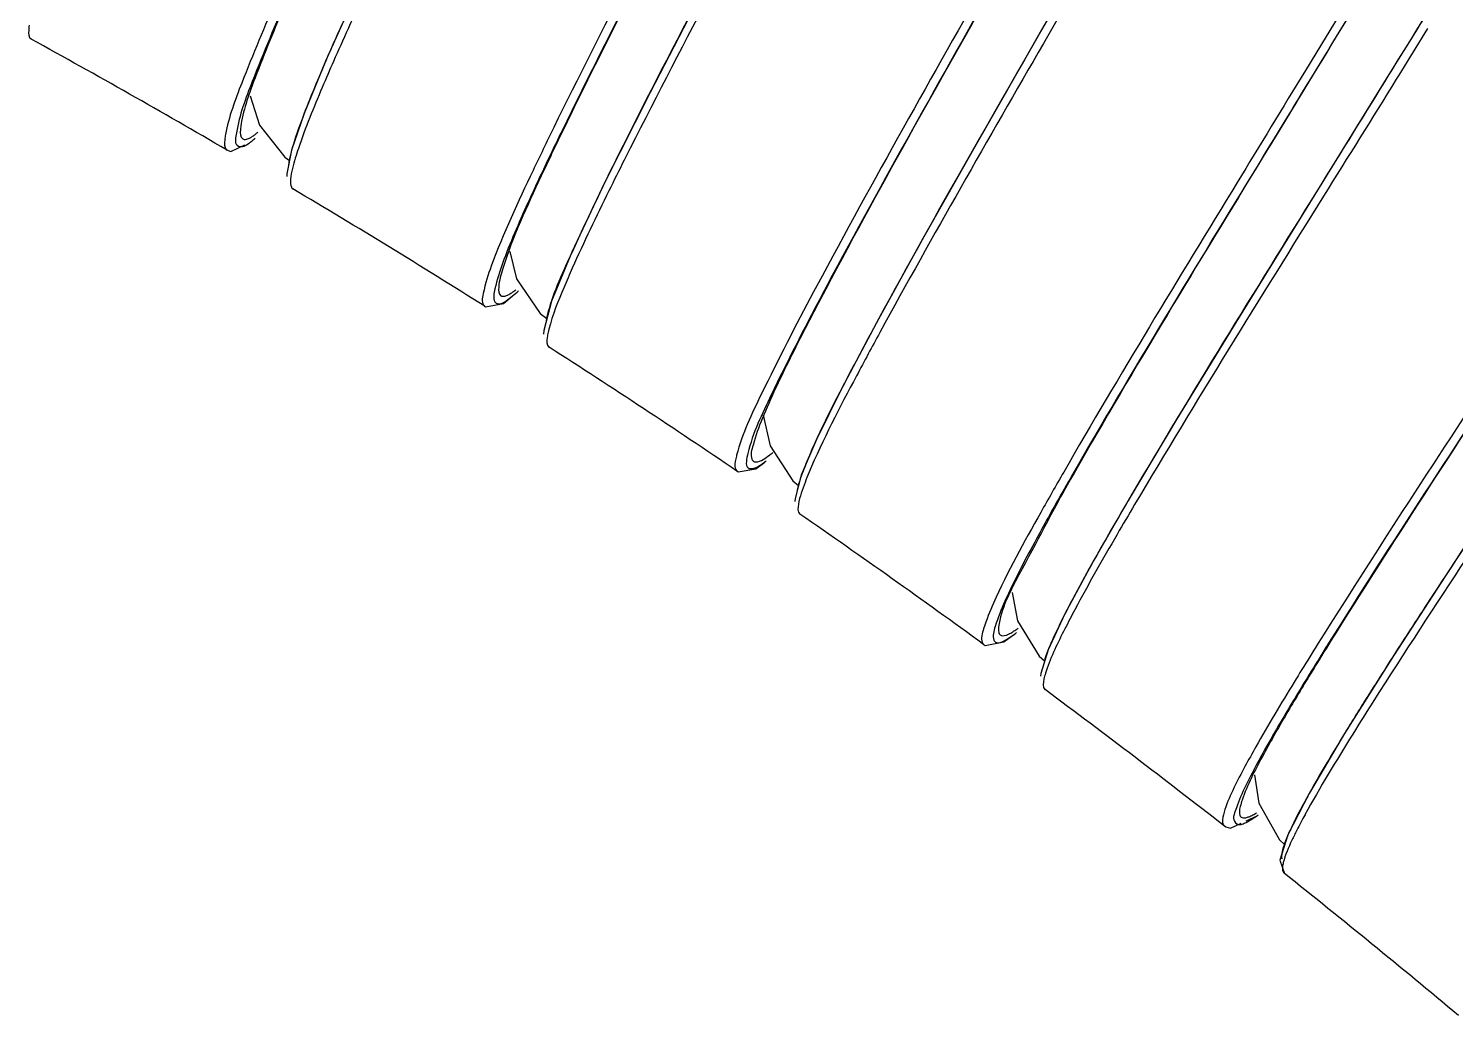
# Model space of a CAD drawing. Header units: millimetres. Extents: x 601 to 1195, y -13 to 407.
# Drawn here: x 1070.99 to 1083.24, y 306.45 to 314.91 of the extents above; entities that cross this region are included whole.
import ezdxf

# ---------------------------------------------------------------- set-up
doc = ezdxf.new("R2010")
doc.units = ezdxf.units.MM
doc.header["$LTSCALE"] = 0.1

msp = doc.modelspace()

# ---------------------------------------------------------------- linework, layer by layer
at = {"color": 7, "linetype": 'Continuous'}
for p, q in [((1073.801, 315.215), (1073.5401, 314.6306)), ((1082.3181, 315.0158), (1082.213, 314.8433)), ((1071.0124, 314.8217), (1071.0144, 314.8205)), ((1082.1264, 314.8437), (1081.9477, 314.5504)), ((1082.1498, 314.882), (1082.1264, 314.8437)), ((1082.213, 314.8433), (1082.1905, 314.8063)), ((1082.9973, 314.9116), (1082.749, 314.5111)), ((1073.5401, 314.6306), (1073.3556, 314.1826)), ((1082.6865, 314.5512), (1082.6653, 314.5169)), ((1082.749, 314.5111), (1082.7283, 314.4778)), ((1072.8931, 314.3331), (1072.9738, 314.0832)), ((1072.9738, 314.0832), (1073.1901, 313.8084)), ((1073.3556, 314.1826), (1073.2466, 313.868)), ((1072.6881, 313.874), (1072.7033, 313.8648)), ((1072.6881, 313.874), (1072.6944, 313.869)), ((1072.8426, 313.904), (1072.8521, 313.9087)), ((1072.8606, 313.9135), (1072.8839, 313.9289)), ((1076.0722, 313.8664), (1076.0575, 313.8371)), ((1073.1901, 313.8084), (1073.2295, 313.7803)), ((1076.1109, 313.7992), (1076.1029, 313.7832)), ((1073.2568, 313.538), (1073.2588, 313.5367)), ((1075.12, 312.9977), (1075.1781, 312.7646)), ((1075.1781, 312.7646), (1075.3827, 312.4668)), ((1075.0656, 312.554), (1075.1441, 312.618)), ((1077.755, 312.7037), (1077.7275, 312.6522)), ((1074.9036, 312.5304), (1074.9138, 312.5245)), ((1074.9036, 312.5304), (1074.9056, 312.529)), ((1074.9138, 312.5245), (1075.0656, 312.554)), ((1075.3827, 312.4668), (1075.438, 312.4232)), ((1075.4567, 312.179), (1075.4585, 312.1777)), ((1077.2958, 311.5937), (1077.3544, 311.3316)), ((1077.7533, 311.3873), (1077.6225, 311.0798)), ((1077.3544, 311.3316), (1077.5495, 311.032)), ((1083.8544, 311.2821), (1083.2309, 310.3406)), ((1077.1991, 311.2171), (1077.2011, 311.2125)), ((1077.2069, 311.2043), (1077.2116, 311.2002)), ((1077.2329, 311.1356), (1077.3081, 311.1931)), ((1077.0681, 311.1166), (1077.0796, 311.1095)), ((1077.0681, 311.1166), (1077.0704, 311.1149)), ((1077.0796, 311.1095), (1077.2329, 311.1356)), ((1077.5495, 311.032), (1077.5985, 310.991)), ((1079.963, 311.0977), (1079.9333, 311.0455)), ((1077.6092, 310.7465), (1077.6111, 310.7451)), ((1083.2309, 310.3406), (1082.7029, 309.5296)), ((1079.4315, 310.0741), (1079.4788, 309.8306)), ((1079.4788, 309.8306), (1079.6645, 309.5264)), ((1079.8838, 309.8894), (1079.7396, 309.5821)), ((1079.3596, 309.6495), (1079.4228, 309.696)), ((1079.1828, 309.6312), (1079.201, 309.6198)), ((1079.1828, 309.6312), (1079.1861, 309.6285)), ((1079.201, 309.6198), (1079.3596, 309.6495)), ((1079.6645, 309.5264), (1079.7086, 309.4871)), ((1079.7122, 309.2418), (1079.7141, 309.2403)), ((1081.5117, 308.5089), (1081.5485, 308.2675)), ((1081.9797, 308.3503), (1081.7969, 307.9949)), ((1081.5485, 308.2675), (1081.7259, 307.9525)), ((1081.2419, 308.0816), (1081.2652, 308.0627)), ((1081.2419, 308.0816), (1081.2504, 308.0711)), ((1081.3057, 308.0518), (1081.3969, 308.0939)), ((1081.4393, 308.1135), (1081.5334, 308.157)), ((1081.5044, 308.17), (1081.529, 308.1846)), ((1081.2652, 308.0627), (1081.3057, 308.0518)), ((1081.7259, 307.9525), (1081.7702, 307.9103))]:
    msp.add_line(p, q, dxfattribs=at)
for points in [[(1078.0467, 317.6413), (1077.3914, 316.4031), (1076.8154, 315.3104), (1076.3244, 314.3644)], [(1080.3824, 316.1181), (1079.6063, 314.7644), (1079.1003, 313.8781), (1078.6487, 313.0779), (1078.2679, 312.3877)], [(1082.6653, 314.5169), (1081.8766, 313.2431), (1081.3274, 312.3529), (1080.8426, 311.558), (1080.4356, 310.8764)], [(1076.3244, 314.3644), (1075.9344, 313.5887), (1075.6523, 312.992), (1075.4798, 312.5741)], [(1072.7033, 313.8648), (1072.7269, 313.8579), (1072.8484, 313.914)], [(1073.2466, 313.868), (1073.207, 313.6656), (1073.2074, 313.6414)], [(1075.4798, 312.5741), (1075.4122, 312.3219), (1075.4106, 312.291)], [(1078.2679, 312.3877), (1077.968, 311.822), (1077.7533, 311.3873)], [(1077.6225, 311.0798), (1077.5683, 310.8792), (1077.5668, 310.8548)], [(1080.4356, 310.8764), (1080.1151, 310.3193), (1079.8838, 309.8894)], [(1079.7396, 309.5821), (1079.6764, 309.38), (1079.6738, 309.3553)], [(1082.7029, 309.5296), (1082.2836, 308.864), (1081.9797, 308.3503)], [(1081.7969, 307.9949), (1081.728, 307.7764), (1081.7689, 307.663)]]:
    msp.add_lwpolyline(points, dxfattribs=at)
for centre, radius, start, end in [((1109.0201, 298.9296), 38.7371, 155.27729, 155.63678), ((1097.3881, 304.3191), 25.9814, 155.87041, 156.4065), ((1034.1562, 247.7852), 76.5001, 59.750501, 61.196545), ((1098.9326, 303.4906), 27.6664, 155.62355, 156.25737), ((1072.566, 314.4872), 0.609, 306.93103, 309.46155), ((1072.4758, 314.5981), 0.7518, 309.39539, 309.95028), ((1101.8647, 301.1794), 29.2699, 153.95889, 154.83075), ((1072.7445, 314.1089), 0.2273, 298.28152, 300.73317), ((1034.1562, 247.7852), 76.5002, 57.813872, 59.259916), ((1114.8955, 292.9071), 42.0115, 151.87845, 152.02926), ((1103.3341, 299.1242), 28.8788, 152.2073, 152.84686), ((1076.2311, 312.136), 0.7994, 165.74303, 167.63776), ((1034.1562, 247.7852), 76.5002, 55.877207, 57.32325), ((1076.7586, 312.0492), 0.9915, 306.48053, 308.73716), ((1077.7683, 311.0723), 0.7237, 165.57083, 166.23417), ((1105.7144, 296.2567), 29.7277, 150.11118, 150.8869), ((1229.8883, 213.8967), 175.527, 146.398288, 146.785105), ((1118.3355, 288.6132), 43.955, 149.51385, 149.62769), ((1034.1562, 247.7852), 76.5002, 53.940539, 55.386583), ((1157.0765, 261.6618), 88.4463, 146.834636, 147.039615), ((1079.1498, 310.2092), 0.5536, 301.25183, 302.18194), ((1079.0837, 310.3134), 0.677, 302.21809, 304.1381), ((1078.9727, 310.4775), 0.8751, 304.12641, 305.63677), ((1116.2901, 288.4001), 40.2038, 147.95754, 148.40495), ((1132.2555, 277.7397), 58.8731, 147.025952, 147.717422), ((1119.3354, 286.291), 43.9851, 147.93934, 148.12028), ((1117.4259, 287.5599), 41.6177, 147.96105, 148.22226), ((1080.5526, 309.1241), 0.8735, 161.61549, 162.90062), ((1034.1562, 247.7852), 76.5, 52.003673, 53.449716), ((1108.6685, 292.6631), 30.9615, 147.75231, 148.47785), ((1093.4749, 302.067), 13.6147, 149.46206, 150.55746), ((1093.0391, 302.4171), 13.0534, 149.7733, 150.53919), ((1086.3219, 305.878), 4.9955, 152.1394, 152.58568), ((1085.0279, 306.5398), 3.542, 153.27844, 153.84337), ((1085.6338, 306.2343), 4.2206, 152.57956, 153.27338), ((1086.4138, 305.7223), 5.0939, 151.32335, 153.00866), ((1034.1562, 247.7852), 76.5, 50.067075, 51.513119)]:
    msp.add_arc(centre, radius, start, end, dxfattribs=at)
for points, knots in [([(1084.3731, 318.6417), (1084.2239, 318.3712), (1083.5031, 317.106), (1082.7465, 315.8617), (1082.1498, 314.882)], [0, 0, 0, 0, 0.2121545, 1, 1, 1, 1]), ([(1084.4055, 318.5521), (1084.2584, 318.2852), (1083.5479, 317.0371), (1082.8017, 315.8098), (1082.2132, 314.8436)], [0, 0, 0, 0, 0.2121703, 1, 1, 1, 1]), ([(1084.9035, 318.2613), (1084.7561, 317.9948), (1084.0322, 316.7334), (1083.269, 315.4953), (1082.6653, 314.5169)], [0, 0, 0, 0, 0.2094502, 1, 1, 1, 1]), ([(1084.9101, 318.2597), (1084.7621, 317.9943), (1084.0419, 316.7455), (1083.2847, 315.5188), (1082.6865, 314.5512)], [0, 0, 0, 0, 0.2108529, 1, 1, 1, 1]), ([(1077.5534, 317.8979), (1077.3667, 317.5388), (1076.6974, 316.2529), (1076.0243, 314.9685), (1075.5663, 314.0294)], [0, 0, 0, 0, 0.2792226, 1, 1, 1, 1]), ([(1077.5734, 317.9364), (1077.3844, 317.5719), (1076.7092, 316.2715), (1076.0295, 314.9729), (1075.57, 314.0236)], [0, 0, 0, 0, 0.2802192, 1, 1, 1, 1]), ([(1078.0464, 317.6408), (1077.8628, 317.2934), (1077.1987, 316.0385), (1076.5315, 314.7849), (1076.0722, 313.8664)], [0, 0, 0, 0, 0.2767115, 1, 1, 1, 1]), ([(1077.3063, 317.5837), (1077.1361, 317.2569), (1076.5267, 316.0864), (1075.9162, 314.9161), (1075.4978, 314.0618)], [0, 0, 0, 0, 0.2792207, 1, 1, 1, 1]), ([(1078.1122, 317.6065), (1077.9264, 317.2565), (1077.2534, 315.9905), (1076.5774, 314.7259), (1076.1109, 313.7992)], [0, 0, 0, 0, 0.2763959, 1, 1, 1, 1]), ([(1079.8333, 316.4274), (1079.64, 316.0845), (1078.9413, 314.8467), (1078.2399, 313.6101), (1077.755, 312.7037)], [0, 0, 0, 0, 0.2768462, 1, 1, 1, 1]), ([(1079.9194, 316.4291), (1079.7183, 316.0716), (1079.0003, 314.7958), (1078.2777, 313.5221), (1077.7867, 312.5896)], [0, 0, 0, 0, 0.2801653, 1, 1, 1, 1]), ([(1079.8981, 316.3914), (1079.7071, 316.0524), (1079.0162, 314.8283), (1078.3226, 313.6055), (1077.8435, 312.7089)], [0, 0, 0, 0, 0.2768274, 1, 1, 1, 1]), ([(1080.3822, 316.1179), (1080.1821, 315.7683), (1079.462, 314.512), (1078.7383, 313.2575), (1078.2413, 312.3381)], [0, 0, 0, 0, 0.2782153, 1, 1, 1, 1]), ([(1080.2476, 315.7352), (1080.0652, 315.4183), (1079.4089, 314.2786), (1078.7516, 313.1392), (1078.2971, 312.3055)], [0, 0, 0, 0, 0.278029, 1, 1, 1, 1]), ([(1073.2165, 315.1937), (1073.1097, 314.9504), (1072.9503, 314.5648), (1072.7994, 314.1691), (1072.7759, 314.0175)], [0, 0, 0, 0, 0.6339988, 1, 1, 1, 1]), ([(1073.1232, 315.1707), (1073.0177, 314.9307), (1072.858, 314.5471), (1072.7087, 314.1541), (1072.6813, 314.0018)], [0, 0, 0, 0, 0.6289507, 1, 1, 1, 1]), ([(1073.1955, 315.1285), (1073.1042, 314.9171), (1072.9654, 314.5775), (1072.838, 314.2289), (1072.815, 314.0931)], [0, 0, 0, 0, 0.62564, 1, 1, 1, 1]), ([(1070.9961, 314.9396), (1070.9942, 314.925), (1070.9908, 314.8874), (1070.9915, 314.8363), (1071.0126, 314.8221)], [0, 0, 0, 0, 0.3662653, 1, 1, 1, 1]), ([(1082.213, 314.8433), (1082.0015, 314.4951), (1081.2445, 313.2508), (1080.4835, 312.0086), (1079.963, 311.0977)], [0, 0, 0, 0, 0.279722, 1, 1, 1, 1]), ([(1073.5785, 314.7181), (1073.5465, 314.6449), (1073.4421, 314.4012), (1073.3418, 314.1553), (1073.2833, 313.9796)], [0, 0, 0, 0, 0.3012573, 1, 1, 1, 1]), ([(1082.1905, 314.8063), (1081.9791, 314.4593), (1081.2225, 313.2182), (1080.4621, 311.9789), (1079.9407, 311.0705)], [0, 0, 0, 0, 0.2794601, 1, 1, 1, 1]), ([(1073.6078, 314.63), (1073.5752, 314.5559), (1073.4689, 314.3095), (1073.3667, 314.0609), (1073.3068, 313.8832)], [0, 0, 0, 0, 0.3012872, 1, 1, 1, 1]), ([(1081.9477, 314.5504), (1081.7528, 314.2308), (1081.0552, 313.087), (1080.3563, 311.9436), (1079.8743, 311.107)], [0, 0, 0, 0, 0.279385, 1, 1, 1, 1]), ([(1082.6648, 314.5162), (1082.4603, 314.1853), (1081.7188, 312.9877), (1080.9745, 311.7915), (1080.4572, 310.9128)], [0, 0, 0, 0, 0.276136, 1, 1, 1, 1]), ([(1082.7283, 314.4778), (1082.5202, 314.1427), (1081.7661, 312.9296), (1081.0091, 311.718), (1080.4825, 310.8281)], [0, 0, 0, 0, 0.2761231, 1, 1, 1, 1]), ([(1072.815, 314.0931), (1072.8122, 314.0769), (1072.8071, 314.0364), (1072.8061, 313.9783), (1072.8297, 313.9641)], [0, 0, 0, 0, 0.373496, 1, 1, 1, 1]), ([(1072.6813, 314.0018), (1072.6786, 313.9866), (1072.6733, 313.9459), (1072.6692, 313.8943), (1072.6883, 313.8744)], [0, 0, 0, 0, 0.3591108, 1, 1, 1, 1]), ([(1072.7759, 314.0175), (1072.7705, 313.9825), (1072.7467, 313.9041), (1072.8237, 313.8952), (1072.8426, 313.904)], [0, 0, 0, 0, 0.6292014, 1, 1, 1, 1]), ([(1072.8297, 313.9641), (1072.8367, 313.96), (1072.858, 313.9581), (1072.8763, 313.9662), (1072.8867, 313.9714)], [0, 0, 0, 0, 0.4111548, 1, 1, 1, 1]), ([(1072.8839, 313.9289), (1072.8924, 313.9349), (1072.9102, 313.9486), (1072.9273, 313.9631), (1072.9362, 313.971)], [0, 0, 0, 0, 0.4663237, 1, 1, 1, 1]), ([(1072.8867, 313.9714), (1072.894, 313.9751), (1072.9095, 313.9843), (1072.9241, 313.9946), (1072.9319, 314.0004)], [0, 0, 0, 0, 0.4581487, 1, 1, 1, 1]), ([(1073.2833, 313.9796), (1073.2743, 313.9525), (1073.2474, 313.8667), (1073.223, 313.779), (1073.2181, 313.7177)], [0, 0, 0, 0, 0.3171203, 1, 1, 1, 1]), ([(1075.4978, 314.0618), (1075.4379, 313.9394), (1075.2497, 313.5482), (1075.0646, 313.1542), (1074.9623, 312.8742)], [0, 0, 0, 0, 0.3136272, 1, 1, 1, 1]), ([(1075.57, 314.0236), (1075.5095, 313.8985), (1075.3283, 313.5137), (1075.1456, 313.1266), (1075.0612, 312.8526)], [0, 0, 0, 0, 0.3264964, 1, 1, 1, 1]), ([(1073.3068, 313.8832), (1073.2976, 313.8557), (1073.27, 313.769), (1073.2448, 313.6802), (1073.2396, 313.6182)], [0, 0, 0, 0, 0.3174749, 1, 1, 1, 1]), ([(1076.0575, 313.8371), (1075.9091, 313.5398), (1075.6878, 313.071), (1075.4711, 312.5911), (1075.4318, 312.4064)], [0, 0, 0, 0, 0.6376506, 1, 1, 1, 1]), ([(1076.1029, 313.7832), (1076.0587, 313.6954), (1075.9056, 313.3883), (1075.7564, 313.0792), (1075.6568, 312.8557)], [0, 0, 0, 0, 0.2866736, 1, 1, 1, 1]), ([(1073.2396, 313.6182), (1073.2382, 313.6009), (1073.2366, 313.5731), (1073.2481, 313.5443), (1073.2568, 313.5379)], [0, 0, 0, 0, 0.616598, 1, 1, 1, 1]), ([(1075.3738, 313.6277), (1075.3399, 313.5554), (1075.2289, 313.3147), (1075.122, 313.0716), (1075.0587, 312.8974)], [0, 0, 0, 0, 0.3012573, 1, 1, 1, 1]), ([(1084.3658, 313.185), (1084.1519, 312.8593), (1083.3775, 311.6809), (1082.6004, 310.5039), (1082.0587, 309.639)], [0, 0, 0, 0, 0.2762682, 1, 1, 1, 1]), ([(1084.4518, 313.1809), (1084.2383, 312.8557), (1083.4646, 311.6783), (1082.6881, 310.5025), (1082.1471, 309.6379)], [0, 0, 0, 0, 0.2761337, 1, 1, 1, 1]), ([(1084.4518, 313.1809), (1084.245, 312.8653), (1083.4929, 311.7185), (1082.7384, 310.573), (1082.2111, 309.7302)], [0, 0, 0, 0, 0.275138, 1, 1, 1, 1]), ([(1074.9623, 312.8742), (1074.9341, 312.7968), (1074.9028, 312.7003), (1074.8752, 312.5522), (1074.9035, 312.5304)], [0, 0, 0, 0, 0.6968589, 1, 1, 1, 1]), ([(1075.0587, 312.8974), (1075.0328, 312.8261), (1075.0019, 312.7241), (1074.9747, 312.5993), (1074.9935, 312.5668)], [0, 0, 0, 0, 0.6691097, 1, 1, 1, 1]), ([(1075.6568, 312.8557), (1075.6327, 312.8014), (1075.5589, 312.6301), (1075.4876, 312.4563), (1075.4564, 312.3328)], [0, 0, 0, 0, 0.3179593, 1, 1, 1, 1]), ([(1075.0612, 312.8526), (1075.0451, 312.8004), (1075.0238, 312.7324), (1075.0228, 312.633), (1075.044, 312.6193)], [0, 0, 0, 0, 0.6836769, 1, 1, 1, 1]), ([(1074.9935, 312.5668), (1074.9986, 312.5581), (1075.0347, 312.5396), (1075.1103, 312.5906), (1075.1627, 312.6316), (1075.1965, 312.6624)], [0, 0, 0, 0, 0.1243745, 0.4326093, 1, 1, 1, 1]), ([(1075.044, 312.6193), (1075.0457, 312.6181), (1075.0495, 312.6162), (1075.0536, 312.6151), (1075.0557, 312.6148)], [0, 0, 0, 0, 0.4899796, 1, 1, 1, 1]), ([(1075.0557, 312.6148), (1075.0631, 312.6135), (1075.0813, 312.6157), (1075.0976, 312.6227), (1075.1067, 312.6273)], [0, 0, 0, 0, 0.4235417, 1, 1, 1, 1]), ([(1075.1067, 312.6273), (1075.1174, 312.6327), (1075.1402, 312.6465), (1075.1616, 312.6622), (1075.1732, 312.6712)], [0, 0, 0, 0, 0.4481879, 1, 1, 1, 1]), ([(1077.7275, 312.6522), (1077.5734, 312.3632), (1077.3406, 311.9047), (1077.1144, 311.4354), (1077.0674, 311.2526)], [0, 0, 0, 0, 0.6344782, 1, 1, 1, 1]), ([(1077.7915, 312.6113), (1077.6438, 312.3332), (1077.4221, 311.8931), (1077.2061, 311.4419), (1077.1639, 311.2668)], [0, 0, 0, 0, 0.6361039, 1, 1, 1, 1]), ([(1084.7668, 312.5179), (1084.558, 312.2059), (1083.8081, 311.0861), (1083.0569, 309.9669), (1082.5355, 309.1463)], [0, 0, 0, 0, 0.2785783, 1, 1, 1, 1]), ([(1075.4503, 312.3071), (1075.4469, 312.2915), (1075.44, 312.2515), (1075.4353, 312.1959), (1075.4569, 312.1792)], [0, 0, 0, 0, 0.3699898, 1, 1, 1, 1]), ([(1077.638, 312.3036), (1077.6007, 312.2308), (1077.4777, 311.987), (1077.3587, 311.7407), (1077.2865, 311.5637)], [0, 0, 0, 0, 0.2998322, 1, 1, 1, 1]), ([(1078.2413, 312.3381), (1078.1783, 312.2215), (1077.979, 311.8466), (1077.7829, 311.4687), (1077.671, 311.1988)], [0, 0, 0, 0, 0.3120159, 1, 1, 1, 1]), ([(1078.2971, 312.3055), (1078.2296, 312.1818), (1078.0171, 311.7855), (1077.8074, 311.3862), (1077.688, 311.1012)], [0, 0, 0, 0, 0.3131306, 1, 1, 1, 1]), ([(1077.2865, 311.5637), (1077.2564, 311.4902), (1077.2185, 311.3818), (1077.1844, 311.255), (1077.1991, 311.2171)], [0, 0, 0, 0, 0.6613198, 1, 1, 1, 1]), ([(1077.1639, 311.2668), (1077.1542, 311.2265), (1077.1261, 311.1073), (1077.2353, 311.1443), (1077.2638, 311.1619)], [0, 0, 0, 0, 0.552652, 1, 1, 1, 1]), ([(1077.0654, 311.2445), (1077.0616, 311.229), (1077.0538, 311.1893), (1077.0475, 311.1344), (1077.0683, 311.1169)], [0, 0, 0, 0, 0.3687293, 1, 1, 1, 1]), ([(1077.2011, 311.2125), (1077.2019, 311.211), (1077.2036, 311.2081), (1077.2058, 311.2055), (1077.2069, 311.2043)], [0, 0, 0, 0, 0.5133987, 1, 1, 1, 1]), ([(1077.2116, 311.2002), (1077.2177, 311.196), (1077.2706, 311.1877), (1077.3136, 311.2265), (1077.3481, 311.252)], [0, 0, 0, 0, 0.1473141, 1, 1, 1, 1]), ([(1077.2638, 311.1619), (1077.273, 311.1676), (1077.2922, 311.1804), (1077.3107, 311.1942), (1077.3204, 311.2018)], [0, 0, 0, 0, 0.4656931, 1, 1, 1, 1]), ([(1077.671, 311.1988), (1077.6596, 311.1713), (1077.6252, 311.0842), (1077.5931, 310.9948), (1077.5832, 310.9315)], [0, 0, 0, 0, 0.3171801, 1, 1, 1, 1]), ([(1077.688, 311.1012), (1077.6764, 311.0735), (1077.6413, 310.9856), (1077.6085, 310.8956), (1077.598, 310.8317)], [0, 0, 0, 0, 0.3170971, 1, 1, 1, 1]), ([(1079.8743, 311.107), (1079.8081, 310.9922), (1079.5984, 310.6224), (1079.3919, 310.2495), (1079.272, 309.9825)], [0, 0, 0, 0, 0.3117759, 1, 1, 1, 1]), ([(1079.9333, 311.0455), (1079.7794, 310.7752), (1079.5668, 310.3629), (1079.3346, 309.936), (1079.3156, 309.7771)], [0, 0, 0, 0, 0.6602668, 1, 1, 1, 1]), ([(1080.413, 310.8375), (1080.3681, 310.7609), (1080.2109, 310.4906), (1080.0572, 310.2182), (1079.9526, 310.0203)], [0, 0, 0, 0, 0.2841052, 1, 1, 1, 1]), ([(1080.4825, 310.8281), (1080.4321, 310.7429), (1080.2569, 310.4445), (1080.0854, 310.1439), (1079.9694, 309.9257)], [0, 0, 0, 0, 0.2859525, 1, 1, 1, 1]), ([(1079.7425, 310.7203), (1079.7029, 310.6492), (1079.5729, 310.4119), (1079.4469, 310.1719), (1079.3696, 309.9991)], [0, 0, 0, 0, 0.3005255, 1, 1, 1, 1]), ([(1079.272, 309.9825), (1079.2399, 309.911), (1079.1992, 309.8059), (1079.1609, 309.6817), (1079.1746, 309.6444)], [0, 0, 0, 0, 0.6633279, 1, 1, 1, 1]), ([(1079.3696, 309.9991), (1079.338, 309.9283), (1079.2979, 309.8243), (1079.2607, 309.7013), (1079.2745, 309.6643)], [0, 0, 0, 0, 0.6627572, 1, 1, 1, 1]), ([(1079.9526, 310.0203), (1079.9227, 309.9638), (1079.8329, 309.788), (1079.7445, 309.6093), (1079.7059, 309.4812)], [0, 0, 0, 0, 0.323295, 1, 1, 1, 1]), ([(1079.9694, 309.9257), (1079.9405, 309.8714), (1079.8517, 309.6995), (1079.7653, 309.525), (1079.7237, 309.3996)], [0, 0, 0, 0, 0.3180117, 1, 1, 1, 1]), ([(1079.2745, 309.6643), (1079.278, 309.655), (1079.3069, 309.6297), (1079.3859, 309.6696), (1079.436, 309.7036), (1079.4698, 309.7298)], [0, 0, 0, 0, 0.1323907, 0.4335615, 1, 1, 1, 1]), ([(1079.3156, 309.7771), (1079.3139, 309.7628), (1079.3119, 309.7389), (1079.3226, 309.7148), (1079.3302, 309.7091)], [0, 0, 0, 0, 0.6039083, 1, 1, 1, 1]), ([(1079.3302, 309.7091), (1079.3492, 309.695), (1079.3947, 309.7117), (1079.4254, 309.7288), (1079.4371, 309.7359)], [0, 0, 0, 0, 0.6338715, 1, 1, 1, 1]), ([(1079.1746, 309.6444), (1079.1756, 309.6418), (1079.1778, 309.6371), (1079.181, 309.6329), (1079.1827, 309.6312)], [0, 0, 0, 0, 0.5222551, 1, 1, 1, 1]), ([(1081.9851, 309.5211), (1081.9403, 309.4491), (1081.7829, 309.194), (1081.6286, 308.9369), (1081.5229, 308.7498)], [0, 0, 0, 0, 0.283008, 1, 1, 1, 1]), ([(1082.0468, 309.4768), (1082.0197, 309.433), (1081.919, 309.2697), (1081.8198, 309.1056), (1081.7487, 308.9848)], [0, 0, 0, 0, 0.2689363, 1, 1, 1, 1]), ([(1082.0456, 309.4634), (1082.0195, 309.421), (1081.9232, 309.2635), (1081.8283, 309.105), (1081.7604, 308.9884)], [0, 0, 0, 0, 0.2695382, 1, 1, 1, 1]), ([(1079.7177, 309.381), (1079.7125, 309.3642), (1079.7017, 309.3217), (1079.6903, 309.2614), (1079.7124, 309.242)], [0, 0, 0, 0, 0.373825, 1, 1, 1, 1]), ([(1082.5355, 309.1463), (1082.4747, 309.0506), (1082.2718, 308.7278), (1082.073, 308.402), (1081.9447, 308.1666)], [0, 0, 0, 0, 0.2971807, 1, 1, 1, 1]), ([(1081.6736, 308.8371), (1081.6415, 308.7803), (1081.5446, 308.6031), (1081.4492, 308.4229), (1081.4052, 308.293)], [0, 0, 0, 0, 0.3222501, 1, 1, 1, 1]), ([(1082.2757, 308.8506), (1082.2384, 308.7897), (1082.111, 308.5794), (1081.987, 308.3667), (1081.9055, 308.2125)], [0, 0, 0, 0, 0.2904265, 1, 1, 1, 1]), ([(1081.5229, 308.7498), (1081.4911, 308.6935), (1081.3952, 308.5181), (1081.3006, 308.34), (1081.2576, 308.2116)], [0, 0, 0, 0, 0.3233715, 1, 1, 1, 1]), ([(1081.6186, 308.7593), (1081.5872, 308.7036), (1081.4926, 308.5303), (1081.3994, 308.3541), (1081.3573, 308.2271)], [0, 0, 0, 0, 0.323295, 1, 1, 1, 1]), ([(1081.2576, 308.2116), (1081.2527, 308.197), (1081.241, 308.156), (1081.2291, 308.1072), (1081.242, 308.0818)], [0, 0, 0, 0, 0.3506807, 1, 1, 1, 1]), ([(1081.3573, 308.2271), (1081.345, 308.1898), (1081.305, 308.1246), (1081.3691, 308.0788), (1081.3879, 308.0822)], [0, 0, 0, 0, 0.6732022, 1, 1, 1, 1]), ([(1081.4052, 308.293), (1081.3992, 308.2752), (1081.3866, 308.2314), (1081.3731, 308.1659), (1081.3972, 308.1469)], [0, 0, 0, 0, 0.3793875, 1, 1, 1, 1]), ([(1081.3879, 308.0822), (1081.3936, 308.0833), (1081.4058, 308.0866), (1081.4175, 308.0913), (1081.4238, 308.094)], [0, 0, 0, 0, 0.4577709, 1, 1, 1, 1]), ([(1081.3972, 308.1469), (1081.4026, 308.1427), (1081.4188, 308.1379), (1081.4346, 308.1409), (1081.4433, 308.1432)], [0, 0, 0, 0, 0.4273893, 1, 1, 1, 1]), ([(1081.4433, 308.1432), (1081.4529, 308.1457), (1081.4738, 308.1537), (1081.4936, 308.1639), (1081.5044, 308.17)], [0, 0, 0, 0, 0.4442119, 1, 1, 1, 1]), ([(1081.8486, 308.1012), (1081.8364, 308.0762), (1081.7988, 307.9963), (1081.7635, 307.9142), (1081.7498, 307.8552)], [0, 0, 0, 0, 0.3147578, 1, 1, 1, 1]), ([(1081.8748, 308.0342), (1081.8603, 308.0057), (1081.8164, 307.9155), (1081.7746, 307.8229), (1081.7583, 307.7563)], [0, 0, 0, 0, 0.3178154, 1, 1, 1, 1]), ([(1081.7498, 307.8552), (1081.7469, 307.8425), (1081.7429, 307.8203), (1081.7432, 307.7973), (1081.7455, 307.788)], [0, 0, 0, 0, 0.5769928, 1, 1, 1, 1]), ([(1081.7583, 307.7563), (1081.7554, 307.7441), (1081.7511, 307.7226), (1081.7505, 307.7004), (1081.752, 307.6911)], [0, 0, 0, 0, 0.5708776, 1, 1, 1, 1]), ([(1081.752, 307.6911), (1081.7528, 307.686), (1081.7554, 307.6764), (1081.7615, 307.6685), (1081.7649, 307.6658)], [0, 0, 0, 0, 0.5419513, 1, 1, 1, 1])]:
    msp.add_open_spline(points, degree=3, knots=knots, dxfattribs=at)
for points in [[(1077.598, 310.8317), (1077.5934, 310.8034), (1077.5871, 310.7648), (1077.6091, 310.7465)], [(1081.4238, 308.094), (1081.4659, 308.1125), (1081.5043, 308.1391), (1081.5415, 308.1661)]]:
    msp.add_open_spline(points, degree=3, dxfattribs=at)

doc.saveas('drawing.dxf')
